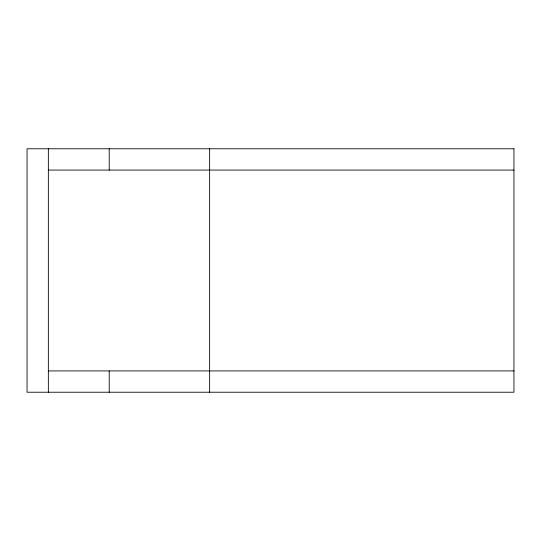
<?xml version="1.0" encoding="UTF-8"?>
<svg xmlns="http://www.w3.org/2000/svg" width="541" height="541" viewBox="0 0 541 541"><rect width="100%" height="100%" fill="white"/><g stroke="black" fill="none" stroke-linecap="round" stroke-linejoin="round"><path stroke-width="0.81" d="M48.352 170.077L513.95 170.077M48.352 370.923L513.95 370.923M209.638 148.775L209.638 392.225M109.214 148.775L109.214 170.077M109.214 370.923L109.214 392.225M48.352 148.775L48.352 392.225M513.95 148.775L27.05 148.775L27.05 392.225L513.95 392.225L513.95 148.775"/></g></svg>
